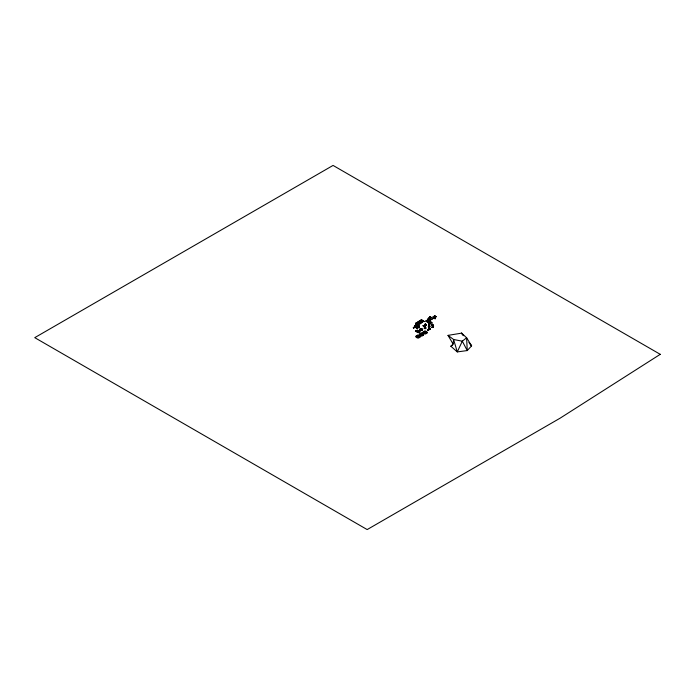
<?xml version="1.0" encoding="UTF-8"?>
<svg xmlns="http://www.w3.org/2000/svg" width="695" height="695" viewBox="0 0 695 695"><rect width="100%" height="100%" fill="white"/><g stroke="black" fill="none" stroke-linecap="round" stroke-linejoin="round"><path stroke-width="1.04" d="M416.209 331.385L418.173 330.638L416.661 331.654M417.035 330.186C419.459 329.334 411.9 332.749 417.495 330.525M418.06 330.716L417.634 330.472L418.077 330.881M418.025 332.488L420.015 331.793L418.468 332.757L418.025 332.41M417.017 331.593C422.265 329.256 414.733 333.035 417.017 331.593M418.824 331.333C419.624 333.061 414.811 332.471 419.276 331.602M419.441 331.706L419.954 331.941M428.433 322.376C426.391 322.202 431.03 324.044 430.24 322.819M430.839 322.654L429.293 321.62L428.459 322.219M429.275 323.34L429.719 323.236M429.901 321.385C427.295 321.75 436.938 324.461 429.397 321.82M429.814 323.175L430.17 322.715L429.84 323.019M430.917 322.619L431.308 322.315M428.754 325.764L429.345 326.19A0.886 0.513 0 0 0 429.11 326.068L429.084 324.087L429.267 325.807L428.65 325.964M425.088 327.962L425.097 327.084L425.635 327.719L425.088 327.962L425.149 326.902M428.589 329.152L429.91 329.274L429.293 329.091A1.06 0.608 60 0 0 428.798 328.978L427.911 329.56L428.711 330.021L429.076 329.265A1.06 0.608 60 0 0 428.589 329.152L429.267 328.839M424.437 326.276L423.377 325.938L424.437 326.276L424.089 325.512L423.212 325.694L424.132 326.137M429.032 318.145L429.884 317.693L428.98 318.24M428.893 325.799L429.076 323.783M429.267 325.807L429.084 324.087M421.387 329.169L421.092 328.544L421.048 329.395L420.345 329.117M453.105 344.042L453.6 339.499L448.014 335.372L461.619 333.148L466.614 337.77L471.601 345.858L467.24 350.567L457.275 351.913L450.916 346.292L453.105 344.042L448.014 335.372M416.861 325.938L416.348 326.589M430.205 328.457L429.858 328.579M428.876 321.976L429.927 321.516M425.071 327.406L425.592 327.571L424.749 327.51M429.206 326.294L429.362 326.207A0.886 0.513 0 0 1 429.093 326.381L429.084 326.268A0.886 0.513 0 0 1 428.798 326.233A0.886 0.513 0 0 1 429.067 326.059L429.249 326.667L429.076 326.103A2.05 1.182 0 0 0 428.467 326.459L428.285 326.893L429.119 326.876A2.05 1.182 0 0 0 429.692 326.554L429.918 326.198M424.966 327.944L425.123 327.128L425.627 327.64M428.311 322.298L427.938 322.671M420.049 329.595C422.534 330.794 420.414 327.093 421.179 329.517M425.314 324.278L425.853 324.582M434.644 316.599L435.591 316.868L434.662 316.52M434.948 316.416L435.287 316.416M428.702 325.877L429.084 324.113L429.076 325.859M430.327 322.81L431.308 322.237M430.848 322.506L431.221 322.124L430.744 322.523M416.253 331.289L416.644 331.498M430.188 316.781L429.736 317.632L430.196 316.79M418.242 330.837L418.807 331.107L418.225 330.968M419.537 331.515L419.893 331.906M424.854 327.91L425.105 327.128L425.436 327.458M417.617 330.533L418.069 330.811L417.686 330.429M416.722 325.738L416.722 324.635C414.368 324.999 415.15 326.607 414.481 325.99L414.62 327.171L416.34 325.964M416.6 326.103L415.349 326.294M423.533 325.903L422.942 325.581L423.307 325.929M431.23 324.756L432.125 324.504A3.849 2.224 0 0 1 433.002 327.371L432.003 327.31A2.971 1.711 0 0 0 431.23 324.756C432.003 322.593 435.009 326.867 432.724 327.475M415.375 326.52L414.62 327.171L415.514 326.659M428.276 319.526C429.571 316.772 426.556 319.396 428.641 319.413M422.621 329.3L422.221 330.386L420.736 330.612L419.641 329.986L420.041 328.9L421.535 328.666L422.621 329.526L421.422 328.805L421.361 329.447L422.004 329.291L421.361 329.395M420.049 329.743L420.345 328.97L420.049 329.925L420.84 330.377M421.396 329.456C421.17 330.768 423.342 329.083 421.422 329.135L421.083 329.204M424.949 327.423L425.601 327.788L425.201 327.102M413.586 327.944L417.182 326.789L415.697 327.05M429.284 318.336L429.884 317.693L428.937 318.119M425.27 324.252L426.513 324.747L425.792 325.217L424.758 324.565L425.392 323.974L426.513 324.747L425.314 324.157L426.035 324.478M429.979 317.05L430.631 317.406M430.752 317.189L430.014 317.215M428.45 326.024L428.433 326.537A2.05 1.182 0 0 0 429.015 326.858L429.779 326.954L429.727 326.476A2.05 1.182 0 0 0 429.145 326.146L429.875 326.111M428.893 326.146L429.345 326.242M429.414 326.841L429.519 326.711M424.845 327.458L425.323 327.423M424.662 327.727L425.088 327.102L424.688 327.58A0.982 0.565 0 0 0 424.558 328.596A0.982 0.565 0 0 0 426.113 328.214A0.982 0.565 0 0 0 424.758 327.623L425.079 327.093L424.697 327.797L425.097 327.119L425.54 327.849M429.249 326.207L429.102 325.616M428.198 318.909L430.005 316.92M420.909 329.708L420.267 329.864L421.213 329.708M421.361 329.447L421.639 329.074M415.627 323.54L415.74 323.401A2.241 1.294 -60 0 1 417.165 322.576L417.278 322.584M417.825 322.636L417.938 322.132A2.241 1.294 -60 0 1 419.363 321.307L419.476 321.316M413.864 327.753C412.448 328.527 415.653 326.702 416.913 325.964M428.059 319.465L430.622 317.102M429.128 319.031L430.865 317.233M427.911 329.56L428.094 329.439A1.06 0.608 60 0 1 428.589 329.552L429.076 329.265M429.11 328.813L429.406 328.596A1.06 0.608 60 0 1 429.901 328.709L430.518 328.891L429.154 328.778L429.91 329.274M429.197 328.744L429.901 328.309A1.06 0.608 60 0 1 430.396 328.422M416.244 326.728L416.713 326.103M432.724 327.606L433.002 327.11A3.849 2.224 0 0 0 432.125 324.244L431.734 324.139M432.003 327.31L432.724 327.345M434.696 316.651L435.166 316.051M434.705 318.406L435.113 318.979L435.391 318.353M427.147 321.889L436.113 316.703L427.147 321.889L425.748 321.081L426.86 320.378L428.146 321.125M452.654 345.015L450.916 346.292L452.549 345.094M428.719 319.353L429.275 318.953L429.701 319.457L429.64 318.553M415.358 326.389L414.376 327.032L414.993 327.475L416.018 326.876M414.376 327.032L415.262 326.52M413.212 327.736L415.619 326.459M419.945 321.325L421.709 320.386L423.915 321.62L421.674 319.943A2.285 1.321 -60 0 0 419.945 320.942L422.221 322.593L422.334 322.098A2.241 1.294 -60 0 1 423.768 321.272L423.915 321.62M414.481 326.077L416.835 324.695L419.189 326.207M414.481 326.198L416.609 324.895M414.481 326.372L416.609 325.06M414.481 326.607L416.609 325.217M416.739 325.329L416.166 326.276M416.392 326.806L415.723 326.398L416.557 326.693M417.756 325.173L417.904 324.652A2.241 1.294 -60 0 1 419.337 323.827L417.243 322.888M425.748 321.081L434.714 315.895L436.113 316.703M417.721 325.903L417.156 326.841M416.262 326.867C418.937 325.816 415.011 326.789 416.896 327.467L416.896 328.57L416.262 327.597L417.791 326.711L417.295 326.424M416.574 327.05L418.746 325.799M416.896 327.467L419.259 326.103L415.514 323.879M417.017 327.606L419.155 326.311M416.262 328.205L419.155 326.45L416.748 324.843M417.017 327.988L419.155 326.598M417.017 328.11L419.155 326.798L416.748 325.234M419.155 326.945L417.017 328.248L417.017 327.467M416.896 328.57L419.259 327.206L419.259 326.103M425.47 324.2L424.758 324.617L425.001 324.2L426.513 324.808M420.544 329.361L421.5 329.109M421.283 328.926L422.213 329.413L421.926 330.212L421.726 329.595M428.763 329.43L429.823 329.152M416.34 325.92L413.36 327.771M415.792 326.155L415.341 325.712L414.95 326.624M416.01 331.333L415.68 330.855L416.07 331.228M429.275 326.068L429.788 326.051M423.377 325.938L424.176 325.26M434.714 315.895L435.808 316.703M429.076 325.13L429.058 324.643M434.879 316.355L435.244 316.52M430.144 316.929L428.242 319.552M421.422 329.769L421.926 329.882M420.84 330.151L421.926 329.986M420.128 329.578L420.822 329.482M421.787 329.456L422.004 329.864M414.489 327.11L414.055 327.362M429.936 316.981L430.865 317.267M431.578 324.687L431.23 324.556A2.971 1.711 0 0 1 432.003 327.145M423.881 321.281L421.596 320.021A2.241 1.294 -60 0 0 420.171 320.847L420.058 321.351M423.881 321.637L421.674 319.943M420.883 320.239L423.046 321.49M419.945 320.942L422.221 322.237A2.285 1.321 -60 0 1 423.915 321.238M417.712 322.228L419.988 323.887L417.712 322.228A2.285 1.321 -60 0 1 419.441 321.229L421.639 322.932L419.441 321.62M418.651 321.524L420.814 322.775M429.805 328.353L430.483 328.744M429.719 328.431L430.518 328.891M429.406 328.596L429.953 328.909M417.825 322.272L420.101 323.384A2.241 1.294 -60 0 1 421.526 322.558L421.639 322.567A2.285 1.321 -60 0 0 419.954 323.522M417.243 322.497L419.485 323.792A2.285 1.321 -60 0 0 417.756 324.791L415.514 323.496A2.285 1.321 -60 0 1 417.243 322.497L417.278 322.949M429.189 329.665L428.441 329.23L429.05 329.343M416.453 322.793L418.616 324.044M427.998 329.482L428.676 329.873M416.748 325.086L419.189 326.554M417.295 326.268L415.514 325.39M416.262 327.015L416.765 327.884L416.262 327.597M414.481 326.572L414.993 327.475M425.314 324.148L425.896 324.495M470.202 344.564L471.601 345.858L468.943 342.47M420.805 334.052L420.492 333.748A2.033 1.173 0 0 1 422.942 333.93M462.748 334.964L461.619 333.148L462.896 334.651M461.619 333.148L463.617 335.694M420.866 329.083L421.318 329.022L420.049 329.925M425.444 327.901L425.175 327.128L425.218 327.962M417.851 332.306L417.46 331.932L417.851 332.384M429.901 328.709L430.023 329.178L429.267 328.674A1.06 0.608 60 0 1 429.788 328.813M429.293 329.091L429.414 329.56M428.589 329.552L428.711 330.021M425.34 327.944L425.201 327.406M425.027 330.846L425.027 332.253M422.221 330.386L419.641 329.986M421.535 328.666L420.041 328.9M421.509 332.879L421.509 334.286M421.135 330.16L420.736 330.612M419.441 321.229L419.476 321.681M418.069 334.86L418.069 336.276M417.791 326.711L417.791 327.293M416.609 324.774L416.609 325.608M426.782 331.819A2.033 1.173 0 0 1 426.461 333.235M426.035 333.426A2.033 1.173 0 0 1 423.585 333.235M423.264 332.992A2.033 1.173 0 0 1 423.585 331.576M424.011 331.393A2.033 1.173 0 0 1 426.461 331.576M426.243 332.002A1.407 0.817 0 0 1 426.018 332.983M425.731 333.113A1.407 0.817 0 0 1 424.028 332.983M423.802 332.818A1.407 0.817 0 0 1 424.028 331.836M424.315 331.706A1.407 0.817 0 0 1 426.018 331.836M420.075 333.93A2.033 1.173 0 0 0 419.754 335.346L420.284 335.172A1.407 0.817 0 0 1 420.51 334.182M422.873 334.973A1.407 0.817 0 0 1 422.508 335.338L422.942 335.589A2.033 1.173 0 0 0 423.264 334.173L422.734 334.356A1.407 0.817 0 0 1 422.873 334.547M422.239 334.408A0.947 0.547 0 0 1 422.047 335.207A0.947 0.547 0 0 1 420.684 335.033A0.947 0.547 0 0 1 421.109 334.26M416.626 335.92A2.033 1.173 0 0 0 416.305 337.336L416.844 337.153A1.407 0.817 0 0 1 416.844 336.345M417.539 335.615A2.033 1.173 0 0 0 417.052 335.737L417.356 336.041A1.407 0.817 0 0 1 418.772 336.041M418.59 335.615A2.033 1.173 0 0 1 419.502 335.92M418.798 336.397A0.947 0.547 0 0 1 418.738 337.136A0.947 0.547 0 0 1 417.452 337.171A0.947 0.547 0 0 1 417.295 336.432M423.264 333.852A2.033 1.173 0 0 1 422.942 335.268M422.525 335.45A2.033 1.173 0 0 1 420.075 335.268M419.754 335.025A2.033 1.173 0 0 1 420.075 333.609M420.492 333.426A2.033 1.173 0 0 1 422.942 333.609M422.734 334.034A1.407 0.817 0 0 1 422.508 335.016M422.213 335.146A1.407 0.817 0 0 1 420.51 335.016M420.284 334.842A1.407 0.817 0 0 1 420.51 333.861M420.805 333.73A1.407 0.817 0 0 1 422.508 333.861M419.285 336.015A1.407 0.817 0 0 1 419.068 337.006M418.772 337.127A1.407 0.817 0 0 1 417.07 337.006M416.844 336.832A1.407 0.817 0 0 1 417.07 335.85M417.356 335.72A1.407 0.817 0 0 1 419.068 335.85M419.823 335.841A2.033 1.173 0 0 1 419.502 337.257M419.085 337.44A2.033 1.173 0 0 1 416.626 337.257M416.305 337.014A2.033 1.173 0 0 1 416.626 335.598M417.052 335.407A2.033 1.173 0 0 1 419.502 335.598M431.23 324.495A2.971 1.711 0 0 1 432.003 327.05M425.853 324.687L425.792 325.217L425.853 324.687M428.433 326.494L428.728 326.85L428.433 326.494M434.775 317.016L435.47 317.068L434.809 316.963M434.714 317.876L435.478 317.936L434.714 317.876M430.309 322.706L430.726 322.463L430.344 322.723M462.305 341.193L457.275 351.913L453.6 339.499L462.305 341.193L466.614 337.77L467.24 350.567L462.305 341.193M660.25 354.328L560.092 418.19L367.168 529.573L34.75 337.657L333.061 165.427L660.25 354.328M427.72 329.751L427.225 330.038L428.511 330.212L427.72 329.751M417.07 337.327L416.626 337.579A2.033 1.173 0 0 0 419.085 337.761L418.772 337.457A1.407 0.817 0 0 1 417.07 337.327M420.51 335.338L420.075 335.589A2.033 1.173 0 0 0 422.525 335.781L422.213 335.468A1.407 0.817 0 0 1 420.51 335.338M424.028 333.305L423.585 333.557A2.033 1.173 0 0 0 426.035 333.748L425.731 333.435A1.407 0.817 0 0 1 424.028 333.305M426.461 331.906L426.018 332.158A1.407 0.817 0 0 0 424.315 332.028L424.011 331.715A2.033 1.173 0 0 1 426.461 331.906M423.802 333.14L423.264 333.322A2.033 1.173 0 0 1 423.585 331.906L424.028 332.158A1.407 0.817 0 0 0 423.802 333.14M426.782 332.149L426.243 332.323A1.407 0.817 0 0 1 426.018 333.305L426.461 333.557A2.033 1.173 0 0 0 426.782 332.149M419.823 336.163L419.285 336.345A1.407 0.817 0 0 1 419.068 337.327L419.502 337.579A2.033 1.173 0 0 0 419.823 336.163M424.48 333.183A0.947 0.547 0 0 0 425.966 332.783A0.947 0.547 0 0 0 424.628 332.236A0.947 0.547 0 0 0 424.48 333.183M424.48 332.705A0.947 0.547 0 0 0 425.966 332.306A0.947 0.547 0 0 0 424.628 331.758A0.947 0.547 0 0 0 424.48 332.705M420.962 334.729A0.947 0.547 0 0 0 422.456 334.338A0.947 0.547 0 0 0 421.109 333.791A0.947 0.547 0 0 0 420.962 334.729M417.521 336.719A0.947 0.547 0 0 0 419.007 336.319A0.947 0.547 0 0 0 417.669 335.772A0.947 0.547 0 0 0 417.521 336.719"/></g></svg>
